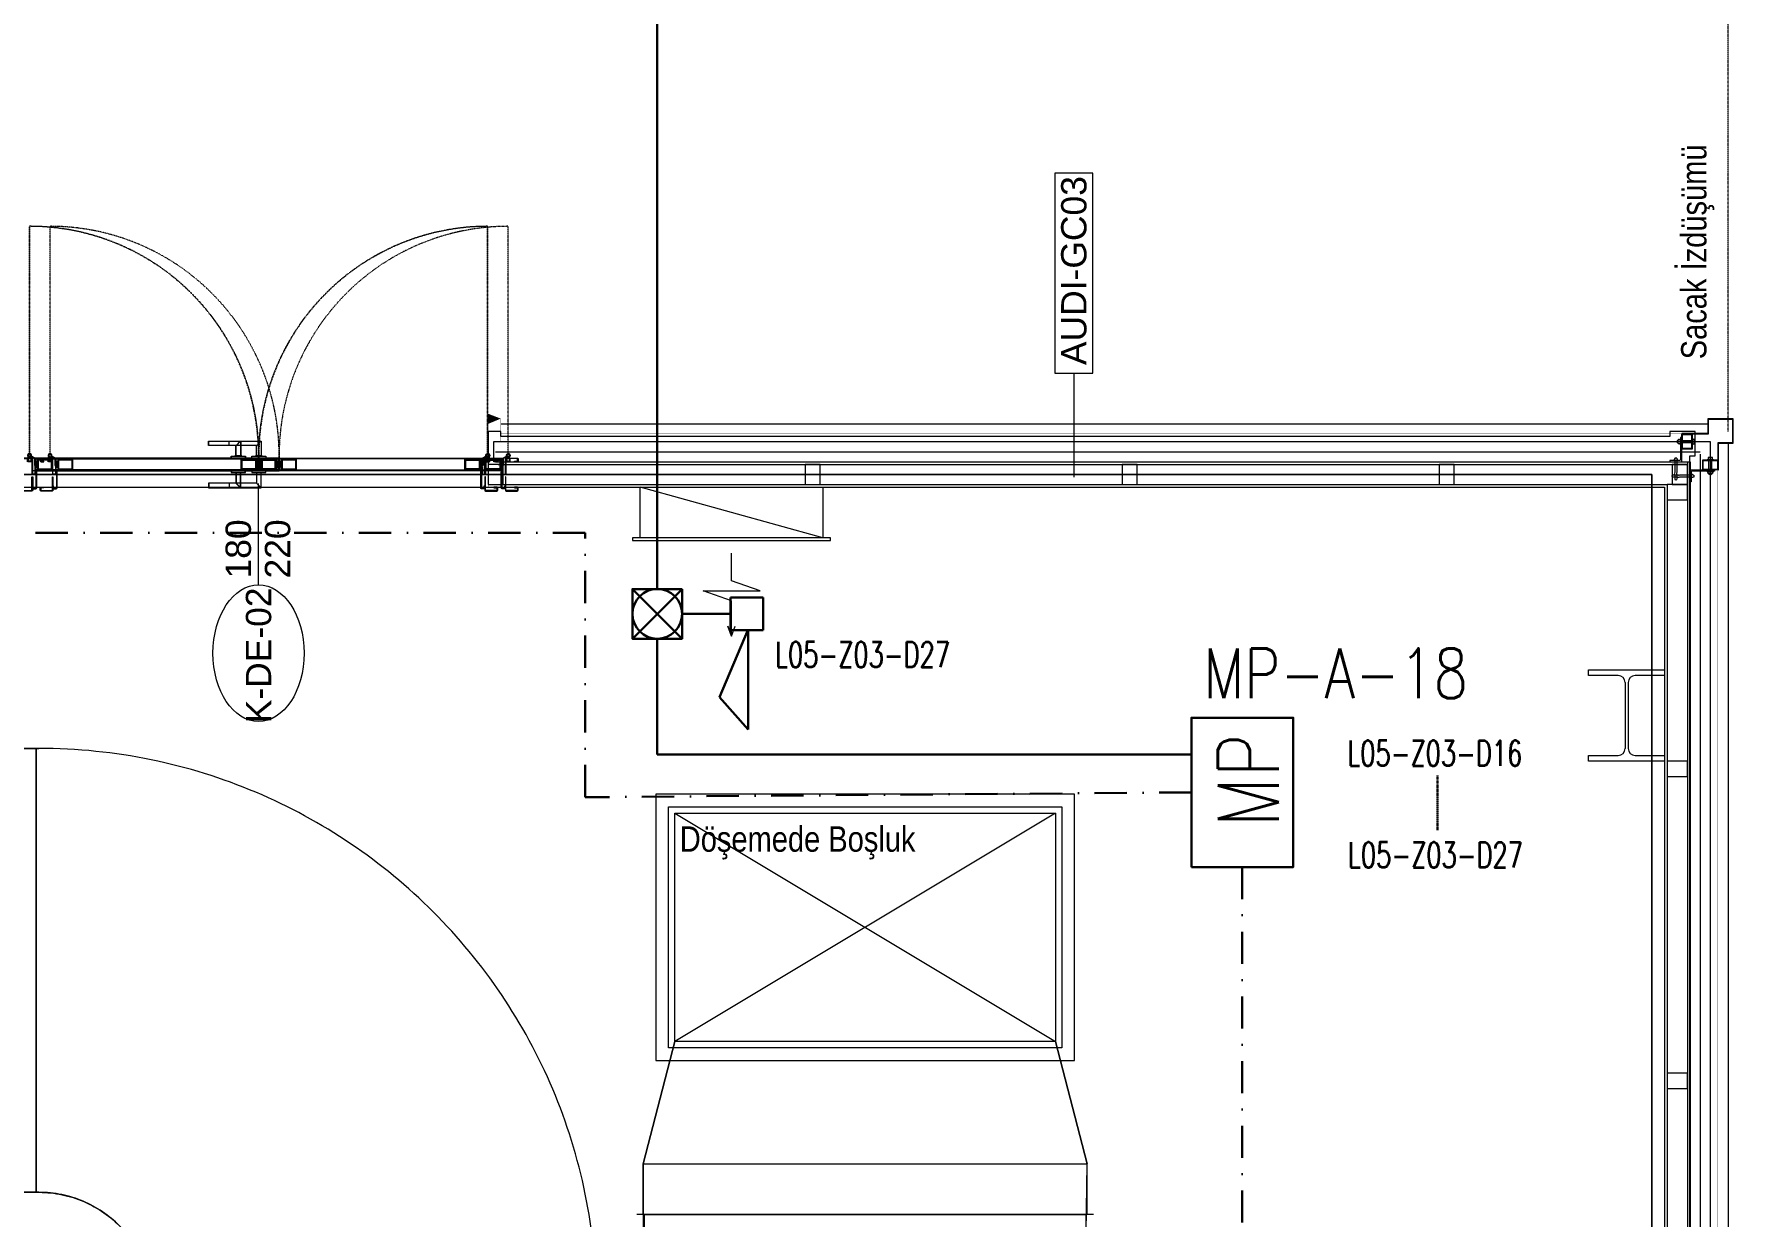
# Model space of a CAD drawing. Extents: x -1133 to 23780, y -1311 to 8245.
# Drawn here: x 19829 to 20501, y 1547 to 2014 of the extents above; entities that cross this region are included whole.
import ezdxf
from ezdxf.enums import TextEntityAlignment as Align
from ezdxf.xclip import XClip

# ---------------------------------------------------------------- set-up
doc = ezdxf.new("R2010")
doc.units = 0
doc.header["$MEASUREMENT"] = 0
doc.header["$XCLIPFRAME"] = 0
for name, pattern in [('DASHDOT', [25.399999999999995, 12.7, -6.349999999999999, 0, -6.349999999999999]), ('DOT2', [0.125, 0, -0.125]), ('HIDDEN', [0.375, 0.25, -0.125])]:
    doc.linetypes.add(name, pattern=pattern)
doc.layers.get('0').update_dxf_attribs({"color": 9, "lineweight": 9})
for name, color, linetype, lineweight in [('06B', 9, 'Continuous', 9), ('06D', 9, 'Continuous', 9), ('10', 9, 'Continuous', 9), ('11', 9, 'Continuous', 9), ('20', 9, 'DOT2', 9), ('21', 9, 'Continuous', 9), ('22', 8, 'Continuous', 9), ('32-ekipman', 9, 'Continuous', 9), ('33', 9, 'BATTING', 9), ('35', 9, 'Continuous', 9), ('40', 9, 'Continuous', 9), ('40B', 9, 'Continuous', 9), ('E-DEDEKTÖR NUMARALARI', 20, 'Continuous', 30), ('E-KABLO', 7, 'Continuous', 30), ('E-YANGIN İHBAR KORNASI+FLAŞÖR', 7, 'Continuous', 30), ('E-YAZI', 7, 'Continuous', 30)]:
    doc.layers.add(name, color=color, linetype=linetype, lineweight=lineweight)
doc.styles.add('Arial', font='arial.ttf', dxfattribs={"height": 2.5})
doc.styles.add('DEBI-BLOCK', font='arial.ttf', dxfattribs={"width": 0.8})
doc.styles.add('E-YAZI', font='txttw.shx')
doc.styles.add('MuuM_TEXT-STANDART', font='ARIALN.TTF')
doc.linetypes.add('BATTING', pattern='A,0.0001,-0.1,[134,ltypeshp.shx,S=0.1,R=0,X=-0.1,Y=0],-0.2,[134,ltypeshp.shx,S=0.1,R=180,X=0.1,Y=0],-0.1', length=0.4001000000000001)

# ---------------------------------------------------------------- blocks, each defined once
blk = doc.blocks.new('p-m-mekanik')
for p, q in [((810.7500195447902, 1327.966385039282), (872.7999953371506, 1327.966385039282)), ((872.7999953371506, 1152.966385039282), (872.7999953371506, 1327.966385039282)), ((872.7999953371506, 1327.966385039282), (873.799995337151, 1327.966385039282)), ((872.7999953371506, 1327.966385039282), (872.7999953371506, 1152.966385039282)), ((1122.199995337152, 1209.944394777467), (1122.199995337152, 1304.944394777467)), ((1122.199995337152, 1304.944394777467), (1277.199995337152, 1304.944394777467)), ((1277.199995337152, 1304.944394777467), (1277.199995337152, 1209.944394777467)), ((1124.699995337152, 1302.444394777467), (1274.699995337152, 1212.444394777467)), ((1274.699995337152, 1302.444394777467), (1124.699995337152, 1212.444394777467)), ((1124.699995337152, 1212.444394777467), (1124.699995337152, 1302.444394777467)), ((1124.699995337152, 1302.444394777467), (1274.699995337152, 1302.444394777467)), ((1274.699995337152, 1302.444394777467), (1274.699995337152, 1212.444394777467)), ((1112.199995337152, 1164.216328568222), (1124.699995337152, 1212.444394777467)), ((1277.199995337152, 1209.944394777467), (1122.199995337152, 1209.944394777467)), ((1274.699995337152, 1212.444394777467), (1124.699995337152, 1212.444394777467)), ((1274.699995337156, 1212.444394777467), (1287.199995337152, 1164.216328568222)), ((1112.199995337152, 1144.216328568222), (1112.199995337152, 1164.216328568222)), ((1112.199995337152, 1164.216328568222), (1287.199995337152, 1164.216328568222)), ((1287.199995337152, 1144.216328568222), (1287.199995337152, 1164.216328568222)), ((872.7999953371506, 1152.966385039282), (810.7500195447902, 1152.966385039282)), ((873.799995337151, 1152.966385039282), (872.7999953371506, 1152.966385039282)), ((1289.699995337152, 1144.216328568222), (1109.699995337152, 1144.216328568222)), ((1112.699995337152, 1125.716328568222), (1112.699995337152, 1144.216328568222)), ((1112.699995337152, 1144.216328568222), (1286.699995337152, 1144.216328568222)), ((1286.699995337152, 1144.216328568222), (1286.699995337152, 1125.716328568222)), ((1286.699995337152, 1144.216328568222), (1286.699995337152, 1144.216328568222))]:
    blk.add_line(p, q)
for centre, radius in [((873.7999953371437, 1107.966385039275), 220.0000000000073), ((873.7999953371072, 1107.966385039239), 45.00000000004365)]:
    blk.add_arc(centre, radius, 0, 90)
at = {"layer": '40'}
for points in [[(1289.749995337152, 170.6938533552857, 3.4655334196e-06), (1289.749995337152, 257.2163285682218)], [(1093.799995337151, 1107.966385039275, 0.4142135623730949), (873.7999953371437, 1327.966385039282), (810.7500195447902, 1327.966385039282, -0.4269480501471112), (764.7500195447902, 1373.966385039282), (779.7500195447902, 1418.966385039282), (589.7500195447901, 1418.966385039282), (589.7500195447901, 1373.966385039282, 0.415538248657159), (809.7500195447974, 1152.966385039282), (872.7999953371506, 1152.966385039282, -0.4269480501470869), (918.7999953371507, 1106.966385039283)]]:
    blk.add_lwpolyline(points, format="xyb", dxfattribs=at)
blk.add_lwpolyline([(1286.699995337152, 1128.216328568222), (1287.199995337152, 1164.216328568222), (1274.699995337152, 1212.444394777481), (1124.699995337152, 1212.444394777467), (1112.199995337152, 1164.216328568222), (1112.199995337152, 1128.216328568222)], dxfattribs=at)
at = {"style": 'DEBI-BLOCK', "width": 0.75, "flags": 8}
for tag, p in [('-', (399.9695746748548, 1627.22826178441)), ('-', (251.7185007271292, 1361.557422710761)), ('-', (3296.348045410516, 465.1614830780345)), ('DEBI', (3296.348045410516, 452.458771057707))]:
    blk.add_attdef(tag, text='', height=13, rotation=90, dxfattribs=at).set_placement(p, align=Align.BOTTOM_RIGHT)
at = {"style": 'DEBI-BLOCK', "width": 0.75, "flags": 9}
for p in [(402.5695746748168, 1610.625549764081), (3298.948045410478, 448.5587710577056)]:
    blk.add_attdef('ID', text='', height=3.9, rotation=90, dxfattribs=at).set_placement(p, align=Align.MIDDLE)
at = {"style": 'DEBI-BLOCK', "width": 0.75, "flags": 8}
blk.add_attdef('KESITY', text='', height=13, rotation=90, dxfattribs=at).set_placement((3279.014712077183, 503.3305871654992), align=Align.TOP_LEFT)
at = {"style": 'DEBI-BLOCK', "width": 0.8, "flags": 8}
blk.add_attdef('X', text='', height=13, rotation=90, dxfattribs=at).set_placement((3279.014712077183, 499.4934261278976), align=Align.TOP_CENTER)
at = {"style": 'DEBI-BLOCK', "width": 0.75, "flags": 8}
blk.add_attdef('KESITX', text='', height=13, rotation=90, dxfattribs=at).set_placement((3279.014712077183, 495.5400562525028), align=Align.TOP_RIGHT)
blk = doc.blocks.new('0_wallno')
blk.add_lwpolyline([(-7.840258363290899, 1.500000000000454), (7.941798032709642, 1.500000000000454), (7.941798032709642, -1.499999999999543), (-7.840258363290899, -1.499999999999543)], close=True)
blk.add_lwpolyline([(7.941798032709642, 4.547e-13), (16.13179516345553, 4.547e-13)])
at = {"style": 'Arial'}
blk.add_attdef('GENISLIK', text='', height=2, dxfattribs=at).set_placement((8.441798032709642, 4.547e-13), align=Align.BOTTOM_LEFT)
blk.add_attdef('DUVARNO', text='', height=2, dxfattribs=at).set_placement((0, 4.547e-13), align=Align.MIDDLE_CENTER)
blk.add_attdef('YUKSEKLIK', text='', height=2, dxfattribs=at).set_placement((8.441798032709642, -0.4999999999995455), align=Align.TOP_LEFT)
blk = doc.blocks.new('0_doorno')
blk.add_lwpolyline([(4.499999999999829, 5.684e-13), (12.49999999999983, 5.684e-13)])
blk.add_ellipse((-0.8905500000001325, 5.684e-13), major_axis=(-5.390550000000001, 0), ratio=0.6666666666666666)
at = {"style": 'Arial'}
blk.add_attdef('YUKSEKLIK', text='', height=2, dxfattribs=at).set_placement((4.999999999999821, 12.30000000000063), align=Align.TOP_LEFT)
blk.add_attdef('KAPINO', text='', height=2, dxfattribs=at).set_placement((-1.705e-13, 5.684e-13), align=Align.MIDDLE)
blk.add_attdef('GENISLIK', text='', height=2, dxfattribs=at).set_placement((4.999999999999823, -3.789358799453337), align=Align.BOTTOM_LEFT)
blk = doc.blocks.new('KAPI KODLARI ÇATI KATI')
at = {"layer": '22'}
ref = blk.add_blockref('0_wallno', (20239.47517154314, 1919.658971468378), dxfattribs=dict(at, xscale=-5, yscale=5, zscale=5, rotation=90))
ref.add_attrib('DUVARNO', 'AUDI-GC03', dxfattribs={"layer": '0', "height": 10, "rotation": 90, "style": 'Arial'}).set_placement((20239.47517154314, 1920.395669967698), align=Align.MIDDLE_CENTER)
ref = blk.add_blockref('0_doorno', (19917.97219037441, 1774.006591586105), dxfattribs=dict(at, xscale=5, yscale=5, zscale=5, rotation=90))
ref.add_attrib('KAPINO', 'K-DE-02', dxfattribs={"layer": '0', "height": 10, "rotation": 90, "style": 'Arial'}).set_placement((19917.97219037441, 1768.686274516498), align=Align.MIDDLE)
ref.add_attrib('GENISLIK', '180', dxfattribs={"layer": '0', "height": 10, "rotation": 90, "style": 'Arial'}).set_placement((19917.97219037441, 1799.006591586103), align=Align.BOTTOM_LEFT)
ref.add_attrib('YUKSEKLIK', '220', dxfattribs={"layer": '0', "height": 10, "rotation": 90, "style": 'Arial'}).set_placement((19920.47219037441, 1799.006591586103), align=Align.TOP_LEFT)
blk = doc.blocks.new('p-krt-yangindolabi_vw')
at = {"linetype": 'Continuous'}
blk.add_lwpolyline([(-37.40921131742653, 54.79698404427063), (-36, 58.77711938836682), (-36, 44.75758229868325), (-47.24999999993815, 40.81957638268384), (-24.75000000006549, 40.81957638268384), (-36, 36.88157046668722), (-36, 25.98042786586621)], dxfattribs=at)
for points in [[(-36, 58.77711938836682), (-37.40921131742653, 54.79698404427063)], [(-36, 58.77711938836682), (-34.59078868257349, 54.79698404427063)]]:
    blk.add_lwpolyline(points)
for points in [[(-72, 20), (-75, 20), (-75, 21), (3, 21), (3, 20)], [(-72, 0), (0, 0), (0, 20), (-72, 20)], [(0, 20), (-72, 0), (0, 0)]]:
    blk.add_lwpolyline(points, close=True)
blk = doc.blocks.new('prf-scr2')
at = {"linetype": 'DOT2', "ltscale": 10}
blk.add_line((0, 0.1857142500000009), (-1e-16, -1.064285649999999), dxfattribs=at)
for p, q in [((0.09163645, -0.2441290999999978), (-0.0916364500000001, -0.2046380999999997)), ((-0.0916364500000001, -0.2439350999999988), (0.09163645, -0.2834260999999969)), ((0.09163645, -0.3231106000000011), (-0.0916364500000001, -0.2836195999999972)), ((-0.0916364500000001, -0.3229165999999964), (0.09163645, -0.3624076000000003)), ((0.09163645, -0.4020920499999989), (-0.0916364500000001, -0.3626011000000005)), ((-0.0916364500000001, -0.4018980999999997), (0.09163645, -0.4413891000000035)), ((0.09163645, -0.481073749999996), (-0.0916364500000001, -0.4415827499999978)), ((-0.0916364500000001, -0.4808798000000082), (0.09163645, -0.5203708500000005)), ((0.09163645, -0.5600555500000042), (-0.0916364500000001, -0.5205644500000006)), ((-0.0916364500000001, -0.5598615499999994), (0.09163645, -0.5993525500000034)), ((0.09163645, -0.6390373000000011), (-0.0916364500000001, -0.5995462500000088)), ((-0.0916364500000001, -0.6388432500000079), (0.09163645, -0.6783342500000061)), ((0.09163645, -0.7180189000000042), (-0.0916364500000001, -0.6785278500000061)), ((-0.0916364500000001, -0.7178253000000041), (0.09163645, -0.7573160000000088)), ((0.0552420499999996, -0.8362981999999988), (-0.0804827000000004, -0.7641103499999986)), ((-0.0690517, -0.7968069000000071), (0.0552420499999996, -0.8362981999999988)), ((0.09163645, -0.1651476000000059), (0, -0.1454021000000068)), ((0, -0.184699100000006), (0.09163645, -0.2044445999999993))]:
    blk.add_line(p, q)
blk.add_lwpolyline([(0.2314285999999996, 0), (-0.2314285999999996, 0), (-0.2314285999999996, -0.0100617499999998), (-0.1200000000000003, -0.1428571000000034), (0.1200000000000003, -0.1428571499999975), (0.2314285999999996, -0.0100617499999999), (0.2314285999999996, 0)], close=True)
for points in [[(0.2314285999999996, -0.0100617499999999), (-0.2314285999999996, -0.0100617499999998)], [(-0.0916364500000001, -0.1428571059091098), (-0.0916364500000001, -0.2046379999999999), (-0.1200003499999994, -0.2210138499999971), (-0.1200003499999994, -0.227559350000007), (-0.0916364500000001, -0.2439350999999988), (-0.0916364500000001, -0.2836194999999975), (-0.1200003499999994, -0.2999953500000004), (-0.1200003499999994, -0.3065408499999989), (-0.0916364500000001, -0.3229165999999964), (-0.0916364500000001, -0.3626010000000008), (-0.1200003499999994, -0.3789767999999981), (-0.1200003499999994, -0.3855223499999965), (-0.0916364500000001, -0.4018980999999997), (-0.0916364500000001, -0.4415827000000036), (-0.1200003499999994, -0.4579585000000009), (-0.1200003499999994, -0.4645040499999994), (-0.0916364500000001, -0.4808798000000082), (-0.0916364500000001, -0.5205644500000006), (-0.1200003499999994, -0.5369402000000038), (-0.1200003499999994, -0.5434858500000077), (-0.0916364500000001, -0.5598615499999994), (-0.0916364500000001, -0.5995461500000033), (-0.1200003499999994, -0.6159219500000006), (-0.1200003499999994, -0.6224674999999991), (-0.0916364500000001, -0.6388432500000079), (-0.0916364500000001, -0.6785278500000061), (-0.1200003499999994, -0.6949041500000078), (-0.1200003499999994, -0.7014492000000077), (-0.0916364500000001, -0.7178253000000041), (-0.0916364500000001, -0.7322130000000074), (-0.0804827000000004, -0.7641103499999986), (-0.0974138499999996, -0.7738857499999995), (-0.0974138499999996, -0.7804311500000041), (-0.0690517, -0.7968069000000071), (-0.0082380000000001, -0.9441533999999989), (-1e-16, -0.95), (0.008237999999999999, -0.9441533999999989), (0.0834733999999997, -0.7555572500000495), (0.09163645, -0.7573160000000088), (0.1200003499999994, -0.7409402999999998), (0.1200003499999994, -0.7343950500000063), (0.09163645, -0.7180189000000042), (0.09163645, -0.6783342500000061), (0.1200003499999994, -0.6619585000000087), (0.1200003499999994, -0.6554130500000043), (0.09163645, -0.6390371500000072), (0.09163645, -0.5993525500000034), (0.1200003499999994, -0.5829768000000002), (0.1200003499999994, -0.5764312499999961), (0.09163645, -0.5600554500000045), (0.09163645, -0.5203708500000005), (0.1200003499999994, -0.5039951500000086), (0.1200003499999994, -0.4974494999999991), (0.09163645, -0.481073749999996), (0.09163645, -0.4413891000000035), (0.1200003499999994, -0.4250134500000002), (0.1200003499999994, -0.4184677999999963), (0.09163645, -0.4020920499999989), (0.09163645, -0.3624076000000003), (0.1200003499999994, -0.3460319499999969), (0.1200003499999994, -0.3394862999999987), (0.09163645, -0.3231106000000011), (0.09163645, -0.2834260999999969), (0.1200003499999994, -0.2670504499999993), (0.1200003499999994, -0.2605048000000067), (0.09163645, -0.2441290999999978), (0.09163645, -0.2044445999999993), (0.1200003499999994, -0.1880689500000073), (0.1200003499999994, -0.1815233000000035), (0.09163645, -0.1651476000000059), (0.09163645, -0.1428571440909536)]]:
    blk.add_lwpolyline(points)
blk = doc.blocks.new('gr-p-barel kilitli kapı kolu')
at = {"flags": 128}
for points in [[(-0.8999999999996362, 0.8000000000001818), (-0.8999999999996362, 4.900000000000545), (-11.69999999999891, 4.90000000000009), (-11.69999999999891, 6.700000000000273), (0.9000000000005456, 6.700000000000728), (0.8999999999996362, 0.8000000000001818)], [(-0.8000000000001818, 5), (0.8000000000001818, 6.600000000000362)]]:
    blk.add_lwpolyline(points, dxfattribs=at)
blk.add_lwpolyline([(-2.75, 0), (-2.75, 0.6999999999998181), (2.75, 0.7000000000002728), (2.75, 0)])
blk.add_lwpolyline([(-1.300000000000181, 0.7000000000002728), (1.300000000000181, 0.7000000000002728), (1.300000000000181, 0.8000000000001818), (-1.300000000000181, 0.8000000000001818)], close=True)
blk = doc.blocks.new('k-audi-teras')
at = {"layer": '10'}
for points in [[(-12.40000000000054, 4.599999999998544, 0.4142135623730951), (-12.49999999999909, 4.5), (-12.49999999999909, 0.0999999999985448, 0.4142135623730951), (-12.39999999999872, 0), (-7.099999999999454, 0), (-7.099999999999454, -0.2000000000007276), (-12.39999999999872, -0.2000000000007276, -0.4142135623730951), (-12.69999999999982, 0.0999999999985448), (-12.69999999999982, 4.5, -0.4142135623730951), (-12.40000000000054, 4.799999999999272), (-11.5, 4.799999999999272, -0.4142135623730951), (-11.19999999999982, 4.5), (-11.19999999999982, 3.399999999997817), (-11.39999999999963, 3.399999999997817), (-11.39999999999963, 4.5, 0.4142135623730951), (-11.5, 4.599999999998544)], [(-11.49999999999909, -0.2000000000007276, 0.4142135623730951), (-11.80000000000018, -0.5), (-11.80000000000018, -1.5, 0.4142135623730951), (-11.49999999999909, -1.80000000000291), (-5.099999999999454, -1.80000000000291, 0.4142135623730951), (-4.799999999999272, -1.5, 0.4142135623730951), (-5.099999999999454, -1.200000000000727), (-5.999999999999091, -1.200000000000727), (-6, -0.2000000000007276), (0, -0.2000000000007276, 0.4142135623730951), (0.3000000000001819, 0.0999999999985448), (0.3000000000001819, 4.5, 0.4142135623730951), (0, 4.799999999999272), (-0.9000000000005456, 4.799999999999272, 0.4142135623730951), (-1.199999999999818, 4.5), (-1.199999999999818, 3.399999999997817), (-1, 3.399999999997817), (-1, 4.5, -0.4142135623730951), (-0.9000000000005456, 4.599999999998544), (0, 4.599999999998544, -0.4142135623724291), (0.1000000000003638, 4.5), (0.0999999999994543, 0.0999999999985448, -0.4142135623730951), (0, 0), (-6.199999999999817, 0), (-6.199999999999817, -1.400000000001455), (-5.099999999999454, -1.400000000001455, -0.4142135623730951), (-4.99999999999909, -1.5, -0.4142135623730951), (-5.099999999999454, -1.600000000002182), (-11.49999999999909, -1.600000000002182, -0.4142135623730951), (-11.59999999999945, -1.5), (-11.59999999999945, -0.5, -0.4142135623730951), (-11.49999999999909, -0.4000000000014552), (-10.59999999999945, -0.4000000000014552), (-10.59999999999945, -0.2000000000007276)], [(0.8138061564332019, 0.3789291877910728), (0.1724479160593546, -1), (-2.699999999999818, -1), (-2.699999999999818, -1.200000000000727), (0.3000000000001819, -1.200000000000727), (0.9836971237273247, 0.2699583792127669, 14.79600197240014)], [(-12.40000000000051, -183.4000000000014, -0.4142135623730951), (-12.49999999999906, -183.3000000000029), (-12.49999999999906, -178.9000000000014, -0.4142135623730951), (-12.3999999999987, -178.8000000000029), (-7.099999999999424, -178.8000000000029), (-7.099999999999424, -178.6000000000021), (-12.3999999999987, -178.6000000000021, 0.4142135623730951), (-12.69999999999979, -178.9000000000014), (-12.69999999999979, -183.3000000000029, 0.4142135623730951), (-12.40000000000051, -183.6000000000021), (-11.49999999999997, -183.6000000000021, 0.4142135623730951), (-11.19999999999979, -183.3000000000029), (-11.19999999999979, -182.2000000000007), (-11.39999999999961, -182.2000000000007), (-11.39999999999961, -183.3000000000029, -0.4142135623730951), (-11.49999999999997, -183.4000000000014)], [(-11.49999999999906, -178.6000000000021, -0.4142135623730951), (-11.80000000000015, -178.3000000000029), (-11.80000000000015, -177.3000000000029, -0.4142135623730951), (-11.49999999999906, -177), (-5.099999999999425, -177, -0.4142135623730951), (-4.799999999999243, -177.3000000000029, -0.4142135623730951), (-5.099999999999425, -177.6000000000022), (-5.999999999999063, -177.6000000000022), (-5.999999999999972, -178.6000000000021), (2.84e-14, -178.6000000000021, -0.4142135623730951), (0.3000000000002103, -178.9000000000014), (0.3000000000002103, -183.3000000000029, -0.4142135623730951), (2.84e-14, -183.6000000000021), (-0.9000000000005172, -183.6000000000021, -0.4142135623730951), (-1.199999999999789, -183.3000000000029), (-1.199999999999789, -182.2000000000007), (-0.9999999999999716, -182.2000000000007), (-0.9999999999999716, -183.3000000000029, 0.4142135623730951), (-0.9000000000005172, -183.4000000000014), (2.84e-14, -183.4000000000014, 0.4142135623724291), (0.1000000000003922, -183.3000000000029), (0.0999999999994827, -178.9000000000014, 0.4142135623730951), (2.84e-14, -178.8000000000029), (-6.199999999999789, -178.8000000000029), (-6.199999999999789, -177.4000000000014), (-5.099999999999425, -177.4000000000014, 0.4142135623730951), (-4.999999999999061, -177.3000000000029, 0.4142135623730951), (-5.099999999999425, -177.2000000000007), (-11.49999999999906, -177.2000000000007, 0.4142135623730951), (-11.59999999999942, -177.3000000000029), (-11.59999999999942, -178.3000000000029, 0.4142135623730951), (-11.49999999999906, -178.4000000000014), (-10.59999999999942, -178.4000000000014), (-10.59999999999942, -178.6000000000021)], [(0.8138061564332303, -179.178929187794), (0.172447916059383, -177.8000000000029), (-2.699999999999789, -177.8000000000029), (-2.699999999999789, -177.6000000000022), (0.3000000000002103, -177.6000000000022), (0.9836971237273531, -179.0699583792157, -14.79600197240014)]]:
    blk.add_lwpolyline(points, format="xyb", close=True, dxfattribs=at)
for points in [[(-1.349999999993002, -88.80000000000292), (-3.349999999993002, -88.80000000000292), (-3.349999999993002, -89.1000000000022), (-4.393404064992779, -89.1000000000022), (-4.393404064992864, -1.5), (-3.349999999993087, -1.5), (-3.349999999993087, -1.80000000000291), (-1.349999999993087, -1.80000000000291), (-1.349999999993087, -1.5), (-3.050000000004728, -1.5), (-3.050000000004728, -1.200000000000727), (-4.693404064995775, -1.200000000000727), (-4.693404064995688, -89.40000000000146), (-3.050000000004644, -89.40000000000146), (-3.050000000004644, -89.1000000000022), (-1.349999999993002, -89.1000000000022)], [(-3.349999999993002, -88.80000000000292), (-1.349999999993002, -88.80000000000292), (-1.349999999993002, -89.40000000000146), (0.3000000000011767, -89.40000000000146), (0.3000000000010914, -1.200000000000727), (-1.349999999993087, -1.200000000000727), (-1.349999999993087, -1.80000000000291), (-3.349999999993087, -1.80000000000291), (-3.349999999993087, -2.100000000002182), (-1.050000000004729, -2.100000000002182), (-1.050000000004729, -1.5), (-1.819e-12, -1.5), (-1.7337e-12, -89.1000000000022), (-1.050000000004644, -89.1000000000022), (-1.050000000004644, -88.49999999999999), (-3.349999999993002, -88.49999999999999), (-3.349999999993002, -88.80000000000292)], [(-1.349999999993002, -90), (-3.349999999993002, -90), (-3.349999999993002, -89.70000000000074), (-4.393404064992779, -89.70000000000074), (-4.393404064992836, -177.3000000000029), (-3.349999999993059, -177.3000000000029), (-3.349999999993059, -177), (-1.349999999993059, -177), (-1.349999999993059, -177.3000000000029), (-3.050000000004701, -177.3000000000029), (-3.050000000004701, -177.6000000000022), (-4.693404064995746, -177.6000000000022), (-4.693404064995688, -89.40000000000146), (-3.050000000004644, -89.40000000000146), (-3.050000000004644, -89.70000000000074), (-1.349999999993002, -89.70000000000074)], [(-3.349999999993002, -90), (-1.349999999993002, -90), (-1.349999999993002, -89.40000000000146), (0.3000000000011767, -89.40000000000146), (0.3000000000011198, -177.6000000000022), (-1.349999999993059, -177.6000000000022), (-1.349999999993059, -177), (-3.349999999993059, -177), (-3.349999999993059, -176.7000000000007), (-1.0500000000047, -176.7000000000007), (-1.0500000000047, -177.3000000000029), (-1.7906e-12, -177.3000000000029), (-1.7337e-12, -89.70000000000074), (-1.050000000004644, -89.70000000000074), (-1.050000000004644, -90.3000000000029), (-3.349999999993002, -90.3000000000029), (-3.349999999993002, -90)]]:
    blk.add_lwpolyline(points, dxfattribs=at)
for points in [[(-4.199999999998908, -2.100000000002182), (-4.199999999998908, -8.100000000002183), (-0.1999999999989086, -8.100000000002183), (-0.1999999999989086, -2.100000000002182)], [(-3.899999999995998, -2.400000000001455), (-3.899999999995998, -7.800000000002909), (-0.500000000001819, -7.800000000002909), (-0.500000000001819, -2.400000000001455)], [(-4.199999999998823, -88.49999999999999), (-4.199999999998823, -82.5), (-0.1999999999988233, -82.5), (-0.1999999999988233, -88.49999999999999)], [(-3.899999999995913, -88.20000000000074), (-3.899999999995913, -82.80000000000291), (-0.5000000000017338, -82.80000000000291), (-0.5000000000017338, -88.20000000000074)], [(-4.199999999998823, -90.3000000000029), (-4.199999999998823, -96.30000000000292), (-0.1999999999988233, -96.30000000000292), (-0.1999999999988233, -90.3000000000029)], [(-3.899999999995913, -90.6000000000022), (-3.899999999995913, -96), (-0.5000000000017338, -96), (-0.5000000000017338, -90.6000000000022)], [(-4.19999999999888, -176.7000000000007), (-4.19999999999888, -170.7000000000007), (-0.1999999999988802, -170.7000000000007), (-0.1999999999988802, -176.7000000000007)], [(-3.899999999995969, -176.4000000000014), (-3.899999999995969, -171), (-0.5000000000017906, -171), (-0.5000000000017906, -176.4000000000014)]]:
    blk.add_lwpolyline(points, close=True, dxfattribs=at)
for centre in [(1.299993494237241, 0.9500000000007276), (1.29999349423727, -179.7500000000036)]:
    blk.add_circle(centre, 0.55, dxfattribs=at)
at = {"layer": '20', "linetype": 'HIDDEN'}
for points in [[(0.0999999999994543, 0.2000000000007276), (-1.199999999999818, 0.2000000000007276), (-1.199999999999818, 1.700000000000727), (0.0999999999994543, 1.700000000000727)], [(0.7900915428790541, 0.3999999999978172), (-1, 0.3999999999978172), (-1, 1.5), (0.7900915428781446, 1.5)], [(0.0999999999994827, -179.0000000000036), (-1.199999999999789, -179.0000000000036), (-1.199999999999789, -180.5000000000036), (0.0999999999994827, -180.5000000000036)], [(0.7900915428790825, -179.2000000000007), (-0.9999999999999716, -179.2000000000007), (-0.9999999999999716, -180.3000000000029), (0.790091542878173, -180.3000000000029)]]:
    blk.add_lwpolyline(points, dxfattribs=at)
at = {"layer": '20'}
for points in [[(1.29999349423906, 0.9500000000007276), (91.65552728707868, 0.9500000000007276)], [(1.299993494239089, -179.7500000000036), (91.6555272870787, -179.7500000000036)]]:
    blk.add_lwpolyline(points, dxfattribs=at)
for centre, start, end in [((1.294518384255439, 0.9523150683271524), 268.3229339510341, 359.9985320700342), ((1.294518384255468, -179.75231506833), 0.0014679301743171, 91.6770660489658)]:
    blk.add_arc(centre, 90.36100893247914, start, end, dxfattribs=at)
at = {"layer": '06B', "xscale": -1, "rotation": 90}
blk.add_blockref('gr-p-barel kilitli kapı kolu', (-4.70602854289055, -81.4000000062806), dxfattribs=at)
at = {"layer": '06B', "rotation": 270}
blk.add_blockref('gr-p-barel kilitli kapı kolu', (0.3060285428783516, -81.4000000062806), dxfattribs=at)
at = {"layer": '10'}
for p in [(-2.199999999998908, -1.5), (-2.421629659781416, -89.70000000000074)]:
    blk.add_blockref('prf-scr2', p, dxfattribs=at)
at = {"layer": '10', "xscale": -1, "rotation": 180}
for p in [(-2.421629659781416, -89.1000000000022), (-2.19999999999888, -177.3000000000029)]:
    blk.add_blockref('prf-scr2', p, dxfattribs=at)
blk = doc.blocks.new('çelik dübel')
at = {"linetype": 'HIDDEN', "ltscale": 7}
for p, q in [((-87.1999999999971, -1.999999999912688), (-84.99999999999274, 2.000000000087311)), ((-67.99999999999272, 2.000000000087311), (-84.99999999999274, 2.000000000087311)), ((-67.99999999999272, 3), (-57.99999999999272, 2.000000000087311)), ((-8.499999999992724, 2.000000000087311), (-57.99999999999272, 2.000000000087311)), ((-84.99999999999274, -5.999999999912688), (-87.1999999999971, -1.999999999912688)), ((-67.99999999999272, -5.999999999912688), (-84.99999999999274, -5.999999999912688)), ((-67.99999999999272, -7), (-57.99999999999272, -5.999999999912688)), ((-8.499999999992724, -5.999999999912688), (-57.99999999999272, -5.999999999912688))]:
    blk.add_line(p, q, dxfattribs=at)
at = {"linetype": 'Continuous'}
for p, q in [((-8.499999999992724, 2.000000000087311), (-8.499999999992724, 3)), ((-4.999999999992723, 4.000000000087311), (-7.499999999992723, 4.000000000087311)), ((-3.999999999992724, 2.000000000087311), (-3.999999999992724, 3)), ((-0.999999999992724, 2.000000000087311), (-3.999999999992724, 2.000000000087311)), ((7.276000000000001e-12, -4.999999999970896), (7.276000000000001e-12, 1)), ((-8.499999999992724, -5.999999999912688), (-8.499999999992724, -7)), ((-4.999999999992723, -7.999999999912688), (-7.499999999992723, -7.999999999912688)), ((-3.999999999992724, -5.999999999912688), (-3.999999999992724, -7)), ((-0.999999999992724, -5.999999999912688), (-3.999999999992724, -5.999999999912688))]:
    blk.add_line(p, q, dxfattribs=at)
for points in [[(-67.99999999999272, 2.000000000087311), (-67.99999999999272, 3)], [(-67.99999999999272, -5.999999999912688), (-67.99999999999272, -7)]]:
    blk.add_lwpolyline(points)
for centre, start, end in [((-7.499999999985447, 3), 90, 180), ((-4.999999999985448, 3), 0, 90), ((-0.999999999985448, 1), 0, 90), ((-7.499999999985447, -7), 180, 270), ((-4.999999999985448, -7), 270, 0), ((-0.999999999985448, -4.999999999970896), 270, 0)]:
    blk.add_arc(centre, 0.9999999999999994, start, end, dxfattribs=at)
blk = doc.blocks.new('montaj elemanı')
for p, q in [((-0.8517858106788481, 6.604659478640313, 2.46928594e-08), (-0.8517858106788481, 5.944755379221532, 2.46928594e-08)), ((-0.8517858106788481, 5.944755379221532, 2.46928594e-08), (0.9023917018203064, 5.944755379221532, 2.46928594e-08)), ((-0.8517858106788481, 1.02907350420719), (0.9023917018203064, 1.02907350420719)), ((-0.8517858106788481, 0.3691694047884084), (-0.8517858106788481, 1.02907350420719)), ((0.6831195127451793, 0.2793487411108799), (-0.6325136216182728, 0.2802429576513532)), ((0.6865378419133777, 6.694461582416579, 2.46928594e-08), (-0.6290952924500745, 6.693567365899752, 2.46928594e-08)), ((-0.4530910956527805, 0.2347771229906357), (-0.478034156258218, 0.2203749998116109)), ((-0.478034156258218, 0.2203749998116109), (-0.4530910956527805, 0.2059728766089393)), ((-0.4530910956527805, 0.1173885614953178), (-0.478034156258218, 0.1029864382926462)), ((-0.478034156258218, 0.1029864382926462), (-0.4530910956527805, 0.0885843151008885)), ((-0.4735153044312029, 5.944755379221532, 2.46928594e-08), (0.5241211955726613, 5.944755379221532, 2.46928594e-08)), ((-0.4735153044312029, 1.2369144416989), (-0.4735153044312029, 5.736914441706176, 2.46928594e-08)), ((-0.4735153044312029, 1.02907350420719), (0.5241211955726613, 1.02907350420719)), ((-0.4530910956527805, 0.2801210067918873), (-0.4530910956527805, 0.2347771229906357)), ((-0.4530910956527805, 0.2059728766089393), (-0.4530910956527805, 0.1173885614953178)), ((-0.4530910956527805, 0.0885843151008885), (-0.4530910956527805, 0.0442921575504443)), ((-0.4530910956527805, 0.0442921575504443), (-0.3964256025647046, 0)), ((0, 0), (-0.3964256025647046, 0)), ((0, 0), (0.4403403287433321, 0)), ((0.5196023437456461, 0.0442921575504443), (0.4403403287433321, 0)), ((0.4946592831402086, 0.2646671573511412), (0.5196023437456461, 0.2790692805538129)), ((0.4946592831402086, 0.1760828422484337), (0.4946592831402086, 0.2646671573511412)), ((0.5196023437456461, 0.161680719058495), (0.4946592831402086, 0.1760828422484337)), ((0.4946592831402086, 0.1472785958540044), (0.5196023437456461, 0.161680719058495)), ((0.4946592831402086, 0.0651313165544707), (0.4946592831402086, 0.1472785958540044)), ((0.5196023437456461, 0.0507291933517991), (0.4946592831402086, 0.0651313165544707)), ((0.5196023437456461, 0.0442921575504443), (0.4946592831402086, 0.0586942807531159)), ((0.4946592831402086, 0.0298900343586865), (0.5196023437456461, 0.0442921575504443)), ((0.5241211955726613, 5.736914441706176, 2.46928594e-08), (0.5241211955726613, 1.2369144416989)), ((0.9023917018203064, 5.944755379221532, 2.46928594e-08), (0.9023917018203064, 6.604659478640313, 2.46928594e-08)), ((0.9023917018203064, 1.02907350420719), (0.9023917018203064, 0.3691694047884084))]:
    blk.add_line(p, q)
at = {"lineweight": 9}
blk.add_line((-0.1526554200972896, 0.2807020520085643), (-0.1530642271536635, 0.2807020520085643), dxfattribs=at)
at = {"elevation": 2.46928594e-08}
blk.add_lwpolyline([(1.24715535181167, 5.736914441706176), (-1.154981273182784, 5.736914441706176), (-1.154981273182784, 5.903187191714097), (1.24715535181167, 5.903187191714097)], close=True, dxfattribs=at)
blk.add_lwpolyline([(1.24715535181167, 1.2369144416989), (-1.154981273182784, 1.2369144416989), (-1.154981273182784, 1.070641691701894), (1.24715535181167, 1.070641691701894)], close=True)
for centre, radius, start, end in [((-0.6325136216182728, 6.378785280399824, 2.46928594e-08), 0.3148006453709906, 89.37782946957059, 134.1503030438377), ((-0.6325136216182728, 0.5950436030161655), 0.3148006453709906, 225.8496969561623, 270.000001650643), ((0.6831195127451793, 6.381923753715454, 2.46928594e-08), 0.3125563885965679, 45.44895558867136, 90.70241818130062), ((0.6831195127451793, 0.5919051297005354), 0.3125563885965679, 269.9221118669112, 314.5510444113286)]:
    blk.add_arc(centre, radius, start, end)
blk = doc.blocks.new('prf-36')
for p, q in [((-15, 18), (15, 18)), ((-15, 15.75), (-15, 18)), ((-3.324999999997087, 15.75), (-15, 15.75)), ((15, 15.75), (3.325000000004366, 15.75)), ((15, 18), (15, 15.75)), ((-0.625, 13.05000000001746), (-0.625, -13.04999999998836)), ((0.625, 13.05000000001746), (0.625, -13.04999999998836)), ((-15, -15.75), (-3.324999999997087, -15.75)), ((-15, -18), (-15, -15.75)), ((15, -18), (-15, -18)), ((3.325000000004366, -15.75), (15, -15.75)), ((15, -15.75), (15, -18))]:
    blk.add_line(p, q)
for centre, start, end in [((-3.324999999997087, 13.05000000001746), 0, 90), ((3.325000000004366, 13.05000000001746), 90, 180), ((-3.324999999997087, -13.04999999998836), 270, 0), ((3.325000000004366, -13.04999999998836), 180, 270)]:
    blk.add_arc(centre, 2.7, start, end)
blk = doc.blocks.new('ÇATI KATI PLANI')
at = {"layer": '06D'}
for points in [[(20013.49999999941, 1859.999995651102), (20489.53317094204, 1859.999995651102)], [(20010.7721903744, 1844.999995651099), (20010.7721903744, 1852.999995651102), (20490.47754126703, 1852.999995651102), (20490.47754126703, 316.9999956510947)], [(20497.47732412214, 1852.339320524228), (20497.47754126703, 309.9999956510947)]]:
    blk.add_lwpolyline(points, dxfattribs=at)
at = {"layer": '06D', "elevation": -8.435682e-10}
for points in [[(20479.26738593643, 1854.628431894424), (20478.76738593643, 1854.628431894424), (20478.76738593641, 1845.899995651096, -0.4142135623730951), (20478.36738593642, 1845.499995651094), (20474.56738580319, 1845.499995651102), (20474.56738580319, 1844.999997262868), (20479.26738580319, 1844.999996940478)], [(20492.10597751035, 1841.789840320502), (20492.10597751035, 1841.289840320502), (20483.37754126702, 1841.289840320489, 0.4142135623730951), (20482.97754126702, 1840.889840320487), (20482.97754126703, 1837.089840187262), (20482.47754287879, 1837.089840187262), (20482.47754255641, 1841.789840187259)]]:
    blk.add_lwpolyline(points, format="xyb", close=True, dxfattribs=at)
at = {"layer": '10'}
for points, const_width in [([(20011.82780962448, 1834.999995651102), (20008.49999999941, 1834.999995651102), (20008.49999999944, 1861.999995651105), (20013.49999999941, 1861.999995651095), (20013.49999999944, 1852.999995651102), (20018.49999999941, 1852.999995651102)], 0.2), ([(20013.49999999941, 1855.999995651102), (20489.53317094204, 1855.999995651102)], 0.1), ([(20493.47754126703, 1841.796711572209), (20493.47754126703, 313.9999956510947)], 0.1)]:
    blk.add_lwpolyline(points, dxfattribs=dict(at, const_width=const_width))
for points in [[(20479.26738590797, 1855.999995651109), (20489.73317094203, 1855.999995651102), (20489.73317094203, 1861.799995657664), (20499.27754126702, 1861.79999565181), (20499.27754126707, 1852.539320805834), (20493.47754126702, 1852.539319989257), (20493.47754126704, 1841.789840187255), (20493.67754126703, 1841.789840187261), (20493.67754126703, 1852.339319989259), (20499.47754126705, 1852.339320805837), (20499.47754126702, 1861.999995651808), (20489.53317094204, 1861.999995657661), (20489.53317094204, 1856.199995651095), (20485.46739173332, 1856.199995651106), (20479.26738590798, 1856.199995651106)], [(20008.49999999944, 1843.999995651102), (20008.49999999944, 1835.999995651102), (20014.49999999944, 1835.999995651102), (20014.49999999944, 1843.999995651102)], [(20133.49999999944, 1843.999995651102), (20133.49999999944, 1835.999995651102), (20139.49999999944, 1835.999995651102), (20139.49999999944, 1843.999995651102)], [(20258.49999999944, 1843.999995651102), (20258.49999999944, 1835.999995651102), (20264.49999999944, 1835.999995651102), (20264.49999999944, 1843.999995651102)], [(20383.49999999944, 1843.999995651102), (20383.49999999944, 1835.999995651102), (20389.49999999944, 1835.999995651102), (20389.49999999944, 1843.999995651102)], [(20475.47754126703, 1843.999995651102), (20475.47754126703, 1835.999995651102), (20481.47754126703, 1835.999995651102), (20481.47754126703, 1843.999995651102)], [(20487.47754126703, 1841.789840187266), (20487.47754126703, 1845.789840187266), (20493.47754126703, 1845.789840187266), (20493.47754126703, 1841.789840187266)], [(20487.47754126703, 1841.789840187259), (20487.47754126703, 1845.789840187259), (20493.47754126703, 1845.789840187259), (20493.47754126703, 1841.789840187259)], [(20487.67754126703, 1841.989840187263), (20487.67754126703, 1845.589840187269), (20493.27754126702, 1845.589840187269), (20493.27754126702, 1841.989840187263)], [(20487.67754126703, 1841.989840187256), (20487.67754126703, 1845.589840187269), (20493.27754126702, 1845.589840187269), (20493.27754126702, 1841.989840187256)], [(20481.47754126703, 1835.999995651102), (20473.47754126703, 1835.999995651102), (20473.47754126703, 1829.999995651102), (20481.47754126703, 1829.999995651102)], [(20481.47754126703, 1726.999995679118), (20473.47754126703, 1726.999995679118), (20473.47754126703, 1720.999995679118), (20481.47754126703, 1720.999995679118)], [(20481.47754126703, 1604.000000004649), (20473.47754126703, 1604.000000004649), (20473.47754126703, 1598.000000004649), (20481.47754126703, 1598.000000004649)]]:
    blk.add_lwpolyline(points, close=True, dxfattribs=at)
at = {"layer": '10', "elevation": -8.435682e-10}
for points in [[(20483.26738590797, 1849.999995651102), (20479.26738590797, 1849.999995651102), (20479.26738590797, 1855.999995651102), (20483.26738590797, 1855.999995651102)], [(20483.26738590799, 1849.999995651102), (20479.26738590799, 1849.999995651102), (20479.26738590799, 1855.999995651102), (20483.26738590799, 1855.999995651102)], [(20483.06738590798, 1850.199995651103), (20479.46738590797, 1850.199995651103), (20479.46738590797, 1855.799995651101), (20483.06738590798, 1855.799995651101)], [(20483.06738590799, 1850.199995651103), (20479.46738590797, 1850.199995651103), (20479.46738590797, 1855.799995651101), (20483.06738590799, 1855.799995651101)]]:
    blk.add_lwpolyline(points, close=True, dxfattribs=at)
at = {"layer": '11'}
for points in [[(20008.49999999944, 1847.999995651102), (20008.8812015498, 1847.999995651102)], [(20011.47518600531, 1844.999995651102), (20482.47754126703, 1844.999995651102), (20482.47754126703, 1144.995000013678)], [(20012.47518600532, 1843.999995651102), (20481.47754126703, 1843.999995651102)], [(20481.47754126703, 1844.999995651102), (20481.47754126703, 1144.995000013678)], [(20482.47754126703, 1843.999995651102), (20482.47754126703, 1144.995000013678)], [(20011.47518600531, 1835.999995651102), (20473.47754126703, 1835.999995651102), (20473.47754126703, 333.999995651091)], [(20011.47518600531, 1834.999995651102), (20472.47754126703, 1834.999995651102), (20472.47754126703, 334.999995651091)]]:
    blk.add_lwpolyline(points, dxfattribs=at)
at = {"layer": '33', "ltscale": 0.4}
for points in [[(20011.47518600531, 1848.999995651102), (20486.47754126703, 1848.999995651102)], [(20486.47754126703, 1847.999995651102), (20486.47754126703, 320.9999956510947)]]:
    blk.add_lwpolyline(points, dxfattribs=at)
at = {"layer": '40B'}
for points in [[(19789.99999852523, 2364.999999934098), (19789.99999852523, 1839.999995651102), (20467.47515708096, 1839.999995651102), (20467.50000000183, 324.9999958589651), (21852.49847650594, 324.999995651091), (21852.49847650594, 2364.999999957123)], [(20467.47515708096, 1839.999995651102), (18997.49999999881, 1839.999995651102), (18997.49999999881, 324.9999956510947), (20467.47515708096, 324.9999956510947)]]:
    blk.add_lwpolyline(points, close=True, dxfattribs=at)
at = {"rotation": 90}
blk.add_blockref('k-audi-teras', (19828.5721903744, 1846.199995651099), dxfattribs=at)
at = {"layer": '06D', "rotation": 270}
blk.add_blockref('montaj elemanı', (20477.53047146627, 1852.999995651102, -2.55364276e-08), dxfattribs=at)
at = {"layer": '06D'}
blk.add_blockref('montaj elemanı', (20490.43145422771, 1840.05292574556, -2.46928594e-08), dxfattribs=at)
at = {"layer": '06D', "extrusion": (0, 0, -1)}
for p, xscale, yscale, zscale, rotation in [((-20476.66862982824, 1846.49999565116), -0.1000000000003638, 0.1000000000003638, -0.1000000000003638, 270), ((-20476.66862982824, 1846.49999565116), -0.1000000000058208, 0.1000000000058208, -0.1000000000058208, 270), ((-20483.97754126709, 1839.19108421231), 0.1000000000003638, 0.1000000000003638, -0.1000000000003638, 180)]:
    blk.add_blockref('çelik dübel', p, dxfattribs=dict(at, xscale=xscale, yscale=yscale, zscale=zscale, rotation=rotation))
at = {"layer": '10'}
blk.add_blockref('prf-36', (20457.47754126699, 1744.999995679914), dxfattribs=at)
blk = doc.blocks.new('100_YANGIN İHBAR KORNASI+FLAŞÖR 085')
at = {"layer": 'E-YANGIN İHBAR KORNASI+FLAŞÖR', "color": 4}
for p, q in [((0.5589007148111707, 5.318361989616823), (0.5589007148111707, 1.402484999912849)), ((1.69380487522867, 4.042343006805458), (0.5589007148111707, 5.318361989616823)), ((0.5828932318196168, 1.402484999912849), (1.69380487522867, 4.042343006805458)), ((-0.0225003771920455, 1.402484999912849), (-0.0225003771920455, 0.113715000000957)), ((1.266269622422987, 1.402484999912849), (-0.0225003771920455, 1.402484999912849)), ((1.266269622422987, 0.113715000000957), (1.266269622422987, 1.402484999912849)), ((3.166697484266478, 1.737300000007962), (5.125097484269644, -0.2210999999952036)), ((1.266269622422987, 0.7581000000063796), (3.166697484266478, 0.7581000000063796)), ((-0.0225003771920455, 0.113715000000957), (1.266269622422987, 0.113715000000957))]:
    blk.add_line(p, q, dxfattribs=at)
blk.add_lwpolyline([(3.166697484266478, -0.2210999999952036), (3.166697484266478, 1.737300000007962), (5.125097484269644, 1.737300000007962), (5.125097484269644, -0.2210999999952036)], close=True, dxfattribs=at)
blk.add_lwpolyline([(5.125097484269644, 1.737300000007962), (3.166697484266478, -0.2210999999952036)], dxfattribs=at)
blk.add_circle((4.145897484268061, 0.7581000000063796), 0.9792, dxfattribs=at)
blk = doc.blocks.new('E-MODUL PANOLARI')
at = {"layer": 'E-KABLO', "color": 1}
blk.add_lwpolyline([(-49.03491141009727, 66.92121620138641), (49.03491141009727, 66.92121620138641), (49.03491141009727, 0), (-49.03491141009727, 0)], close=True, dxfattribs=at)
at = {"layer": 'E-KABLO', "color": 1, "style": 'E-YAZI', "width": 0.8}
blk.add_text('MP', height=40, dxfattribs=at).set_placement((-22.96727593004834, 9.537680164436097))

msp = doc.modelspace()

# ---------------------------------------------------------------- linework, layer by layer
at = {"layer": '06D'}
msp.add_lwpolyline([(20079.69999533614, 1708.978005388944), (20234.69999533614, 1708.978005388944), (20234.69999533614, 1613.978005388944), (20079.69999533614, 1613.978005388944)], close=True, dxfattribs=at)
at = {"layer": '20'}
msp.add_lwpolyline([(20497.48742981527, 1856.999995652979), (20497.48742981527, 2347.999999956992)], dxfattribs=at)
at = {"layer": '35'}
msp.add_lwpolyline([(20482.47515708096, 354.9999955532612), (20482.47494697589, 1847.339320524229), (20484.47515844107, 1847.339320805837), (20484.47515708096, 1856.999995651808), (20474.53078675597, 1856.999995657661), (20474.53078675597, 1854.999995650393), (20013.49999999942, 1854.999995650393), (20013.49999999944, 1856.999995651095), (20008.49999999946, 1856.999995651106), (20008.49999999943, 1841.499995651101), (19828.4721903744, 1841.499995651101)], dxfattribs=at)
for points in [[(19007.4999999989, 1835.000000004652), (20472.47752680494, 1834.999997827523), (20472.47755572913, 334.9999934746699), (19007.4999999989, 334.9999956510919)], [(20074.69999533614, 1608.978005388944), (20239.69999533614, 1608.978005388944), (20239.69999533614, 1713.978005388944), (20074.69999533614, 1713.978005388944)]]:
    msp.add_lwpolyline(points, close=True, dxfattribs=at)
at = {"layer": 'E-KABLO', "color": 5, "linetype": 'Continuous'}
for p, q in [((20075.23467098744, 1794.85153179759), (20075.23467098744, 2456.247649510122)), ((20075.23467098744, 1775.267531797574), (20075.23467098744, 1729.591091501319)), ((20285.84242826716, 1729.591091501319), (20075.23467098744, 1729.591091501319))]:
    msp.add_line(p, q, dxfattribs=at)
at = {"layer": 'E-KABLO', "color": 6, "linetype": 'DASHDOT'}
for p, q in [((20046.72041102762, 1817.068254987213), (19770.7758616483, 1817.068254987213)), ((20046.72041102762, 1712.779700891164), (20046.72041102762, 1817.068254987213)), ((20285.84242826716, 1714.677996844192), (20046.72041102762, 1712.779700891164)), ((20305.91879312757, 1685.257049998133), (20305.91879312757, 1449.99999779774))]:
    msp.add_line(p, q, dxfattribs=at)
at = {"layer": 'E-KABLO', "color": 4, "linetype": 'DOT2'}
msp.add_line((20382.90324952262, 1721.304604051871), (20382.90324952262, 1699.828323631333), dxfattribs=at)

# ---------------------------------------------------------------- block references
msp.add_blockref('ÇATI KATI PLANI', (0, 0))
at = {"rotation": 90}
for p in [(19828.70165886361, 1846.199995652174), (19836.70165886361, 1846.199995631805)]:
    msp.add_blockref('k-audi-teras', p, dxfattribs=at)
at = {"layer": '06D'}
ref = msp.add_blockref('p-m-mekanik', (18957.49999999899, 404.0336106114772), dxfattribs=at)
XClip(ref).set_block_clipping_path([(3794.6195661565325, 2087.3897938134505), (2991.862896443283, 2087.3897938134505), (2991.862896443283, 1884.162329756892), (-441.87971319662756, 1884.162329756892), (-441.87971319662756, -324.0336106114772), (3794.6195661565325, -324.0336106114772)])
at = {"layer": '22'}
msp.add_blockref('KAPI KODLARI ÇATI KATI', (0, 0), dxfattribs=at)
at = {"layer": '32-ekipman', "xscale": -1, "rotation": 180}
msp.add_blockref('p-krt-yangindolabi_vw', (20140.49999999941, 1834.999995651102), dxfattribs=at)
at = {"layer": 'E-KABLO', "color": 1, "xscale": 0.6, "yscale": 0.6, "zscale": 0.6, "rotation": 90}
msp.add_blockref('E-MODUL PANOLARI', (20325.99515798799, 1714.677996844192), dxfattribs=at)
at = {"layer": 'E-YANGIN İHBAR KORNASI+FLAŞÖR', "xscale": 10, "yscale": 10, "zscale": 10, "rotation": 180}
msp.add_blockref('100_YANGIN İHBAR KORNASI+FLAŞÖR 085', (20116.69364583012, 1792.640531797654), dxfattribs=at)

# ---------------------------------------------------------------- texts
at = {"layer": '21', "style": 'MuuM_TEXT-STANDART'}
msp.add_text('Sacak İzdüşümü', height=10, rotation=90, dxfattribs=at).set_placement((20488.97305887136, 1885.438873004518))
msp.add_text('Döşemede Boşluk', height=10, dxfattribs=at).set_placement((20084.08923211466, 1691.294022863181))
at = {"layer": 'E-DEDEKTÖR NUMARALARI', "style": 'E-YAZI', "width": 0.7}
for s, p in [('L05-Z03-D27', (20121.66070497616, 1764.028589849757)), ('L05-Z03-D16', (20347.33169638471, 1725.101616887527)), ('L05-Z03-D27', (20347.58461586308, 1685.002318233213))]:
    msp.add_text(s, height=10, dxfattribs=at).set_placement(p)
at = {"layer": 'E-YAZI', "color": 3, "style": 'E-YAZI', "width": 0.8}
msp.add_text('MP-A-18', height=19.635, dxfattribs=at).set_placement((20290.5672426546, 1751.795517217099))

doc.saveas('drawing.dxf')
